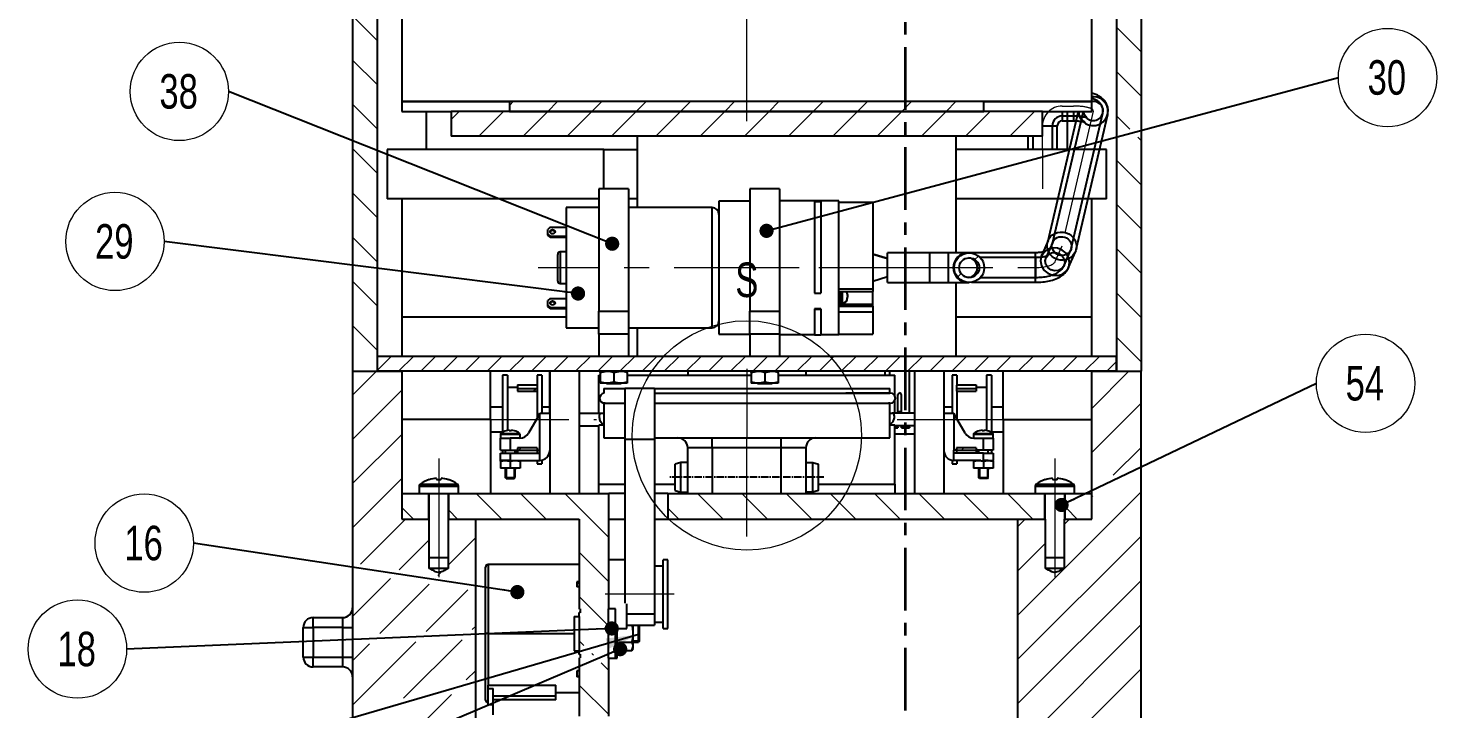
# Model space of a CAD drawing. Header units: millimetres. Extents: x 2 to 1186, y 2 to 838.
# Drawn here: x 550.7 to 693.6, y 189 to 258.1 of the extents above; entities that cross this region are included whole.
import ezdxf

# ---------------------------------------------------------------- set-up
doc = ezdxf.new("R2010")
doc.units = ezdxf.units.MM
for name, pattern in [('CENTER', [10.16, 6.35, -1.27, 1.27, -1.27]), ('CENTER2', [1.125, 0.75, -0.125, 0.125, -0.125]), ('CENTERX2', [20.32, 12.7, -2.54, 2.54, -2.54])]:
    doc.linetypes.add(name, pattern=pattern)
doc.styles.add('SLDTEXTSTYLE0', font='TXT', dxfattribs={"width": 0.75})
doc.dimstyles.new('SLDDIMSTYLE0', dxfattribs={"dimtxt": 0.18, "dimasz": 1.44, "dimexe": 0, "dimexo": 0.0625, "dimgap": 0, "dimtad": 0, "dimtih": 1, "dimtoh": 1, "dimdec": 0, "dimrnd": 1e-09, "dimzin": 0, "dimdsep": 46, "dimtxsty": 'Standard', "dimblk1": 'DOT', "dimblk2": 'DOT', "dimsah": 1, "dimcen": 0.09, "dimadec": 0, "dimazin": 0, "dimtfac": 1.44, "dimtdec": 0, "dimtofl": 0, "dimtmove": 0, "dimatfit": 3, "dimldrblk": 'DOT', "dimfxl": 1, "dimfrac": 2, "dimtolj": 1, "dimtzin": 0, "dimarcsym": 0})
doc.dimstyles.new('SLDDIMSTYLE1', dxfattribs={"dimtxt": 0.18, "dimasz": 3.302, "dimexe": 0, "dimexo": 0.0625, "dimgap": 0, "dimtad": 0, "dimtih": 1, "dimtoh": 1, "dimdec": 0, "dimrnd": 1e-09, "dimzin": 0, "dimdsep": 46, "dimtxsty": 'Standard', "dimsah": 1, "dimcen": 0.09, "dimadec": 0, "dimazin": 0, "dimtfac": 3.302, "dimtdec": 0, "dimtofl": 0, "dimtmove": 0, "dimatfit": 3, "dimfxl": 1, "dimfrac": 2, "dimtolj": 1, "dimtzin": 0, "dimarcsym": 0})

# ---------------------------------------------------------------- blocks, each defined once
blk = doc.blocks.new('SW_HATCH_2')
at = {"color": 0, "linetype": 'Continuous', "lineweight": 18}
for p, q in [((-80, 156.06), (-77.5, 153.56)), ((-2.5, 154.89), (0, 152.39)), ((-80, 151.57), (-77.5, 149.07)), ((-2.5, 150.4), (0, 147.9)), ((-63.69, 147.35), (-64.05, 146.98)), ((-59.2, 147.35), (-60.2, 146.35)), ((-54.71, 147.35), (-55.71, 146.35)), ((-50.22, 147.35), (-51.22, 146.35)), ((-45.73, 147.35), (-46.73, 146.35)), ((-41.24, 147.35), (-42.24, 146.35)), ((-36.75, 147.35), (-37.75, 146.35)), ((-32.26, 147.35), (-33.26, 146.35)), ((-27.77, 147.35), (-28.77, 146.35)), ((-23.28, 147.35), (-24.28, 146.35)), ((-18.79, 147.35), (-19.79, 146.35)), ((-80, 147.08), (-77.5, 144.58)), ((-69.18, 146.35), (-70, 145.53)), ((-64.69, 146.35), (-67.19, 143.85)), ((-60.2, 146.35), (-62.7, 143.85)), ((-55.71, 146.35), (-58.21, 143.85)), ((-51.22, 146.35), (-53.72, 143.85)), ((-46.73, 146.35), (-49.23, 143.85)), ((-42.24, 146.35), (-44.74, 143.85)), ((-37.75, 146.35), (-40.25, 143.85)), ((-33.26, 146.35), (-35.76, 143.85)), ((-28.77, 146.35), (-31.27, 143.85)), ((-24.28, 146.35), (-26.78, 143.85)), ((-19.79, 146.35), (-22.29, 143.85)), ((-15.3, 146.35), (-17.8, 143.85)), ((-10.81, 146.35), (-13.31, 143.85)), ((-2.5, 145.91), (-1.15, 144.56)), ((-0.33, 143.74), (0, 143.41)), ((-80, 142.59), (-77.5, 140.09)), ((-2.5, 141.42), (0, 138.92)), ((-80, 138.1), (-77.5, 135.6)), ((-2.5, 136.93), (0, 134.43)), ((-80, 133.61), (-77.5, 131.11)), ((-16.5, 131.68), (-16.86, 131.32)), ((-2.5, 132.44), (0, 129.94)), ((-80, 129.12), (-77.5, 126.62)), ((-18.27, 129.91), (-18.63, 129.55)), ((-2.5, 127.95), (0, 125.45)), ((-80, 124.63), (-77.5, 122.13)), ((-2.5, 123.46), (0, 120.96)), ((-76.07, 121.5), (-77.5, 120.07)), ((-73.83, 121.5), (-75.33, 120)), ((-71.58, 121.5), (-73.08, 120)), ((-69.34, 121.5), (-70.84, 120)), ((-67.09, 121.5), (-68.59, 120)), ((-64.85, 121.5), (-66.35, 120)), ((-62.6, 121.5), (-64.1, 120)), ((-60.36, 121.5), (-61.86, 120)), ((-58.11, 121.5), (-59.61, 120)), ((-55.87, 121.5), (-57.37, 120)), ((-53.62, 121.5), (-55.12, 120)), ((-51.37, 121.5), (-52.87, 120)), ((-49.13, 121.5), (-50.63, 120)), ((-46.88, 121.5), (-48.38, 120)), ((-44.64, 121.5), (-46.14, 120)), ((-42.39, 121.5), (-43.89, 120)), ((-40.15, 121.5), (-41.65, 120)), ((-37.9, 121.5), (-39.4, 120)), ((-35.66, 121.5), (-37.16, 120)), ((-33.41, 121.5), (-34.91, 120)), ((-31.17, 121.5), (-32.67, 120)), ((-28.92, 121.5), (-30.42, 120)), ((-26.68, 121.5), (-28.18, 120)), ((-24.43, 121.5), (-25.93, 120)), ((-22.19, 121.5), (-23.69, 120)), ((-19.94, 121.5), (-21.44, 120)), ((-17.7, 121.5), (-19.2, 120)), ((-15.45, 121.5), (-16.95, 120)), ((-13.21, 121.5), (-14.71, 120)), ((-10.96, 121.5), (-12.46, 120)), ((-8.72, 121.5), (-10.22, 120)), ((-6.47, 121.5), (-7.97, 120)), ((-4.23, 121.5), (-5.73, 120)), ((-80, 120.14), (-79.85, 120)), ((-2.5, 120.98), (-3.48, 120)), ((-77.57, 120), (-80, 117.57)), ((-1.24, 120), (-5, 116.23)), ((-75, 118.08), (-80, 113.08)), ((-61.38, 118.22), (-61.63, 117.97)), ((-16.73, 117.98), (-16.73, 117.97)), ((0, 116.74), (-5, 111.74)), ((-75, 113.59), (-80, 108.59)), ((-62.9, 112.22), (-63.15, 111.97)), ((-17.99, 112.22), (-18.24, 111.97)), ((0, 112.25), (-2.82, 109.44)), ((-75, 109.1), (-80, 104.1)), ((-67.45, 107.6), (-64.85, 105)), ((-62.96, 107.6), (-60.36, 105)), ((-58.47, 107.6), (-54, 103.12)), ((-45, 107.6), (-42.4, 105)), ((-40.51, 107.6), (-37.91, 105)), ((-36.02, 107.6), (-33.42, 105)), ((-31.53, 107.6), (-28.93, 105)), ((-27.04, 107.6), (-24.44, 105)), ((-22.55, 107.6), (-19.95, 105)), ((-18.06, 107.6), (-15.46, 105)), ((-13.57, 107.6), (-10.97, 105)), ((0, 107.76), (-12.5, 95.26)), ((-4.9, 107.36), (-5, 107.25)), ((-75, 106.16), (-73.83, 105)), ((-70.24, 105.9), (-69.34, 105)), ((-48, 106.1), (-46.89, 105)), ((-7.58, 106.1), (-6.48, 105)), ((-74.61, 105), (-79.19, 100.42)), ((-70.12, 105), (-70.3, 104.82)), ((-11.75, 105), (-12.5, 104.24)), ((-7.26, 105), (-7.8, 104.46)), ((-72.2, 102.91), (-75.27, 99.85)), ((-67.5, 103.12), (-70.3, 100.33)), ((0, 103.27), (-12.5, 90.77)), ((-57, 101.63), (-54, 98.63)), ((-9.7, 102.55), (-12.5, 99.75)), ((-76.15, 98.96), (-80, 95.11)), ((-70.98, 99.64), (-71.35, 99.27)), ((0, 98.78), (-12.5, 86.28)), ((-72.23, 98.39), (-77.23, 93.4)), ((-68.31, 97.82), (-72.54, 93.6)), ((-57, 97.14), (-54.23, 94.37)), ((-67.5, 94.14), (-67.85, 93.8)), ((0, 94.29), (-12.5, 81.79)), ((-73.58, 92.55), (-80, 86.13)), ((-78.27, 92.35), (-80, 90.62)), ((-68.89, 92.75), (-74.82, 86.83)), ((-57, 92.65), (-56.53, 92.18)), ((-55.72, 91.37), (-55.55, 91.2)), ((-54.78, 90.43), (-54, 89.65)), ((-67.5, 89.65), (-68.47, 88.68)), ((0, 89.8), (-12.5, 77.3)), ((-69.95, 87.21), (-73.62, 83.54)), ((-57, 88.16), (-54, 85.16))]:
    blk.add_line(p, q, dxfattribs=at)
blk = doc.blocks.new('SW_NOTE_0_22')
at = {"color": 0, "linetype": 'Continuous', "lineweight": 0}
blk.add_circle((-4.99, 0), 4.99, dxfattribs=at)
at = {"color": 0, "linetype": 'Continuous', "lineweight": 0, "insert": (-5.06, 1.76), "char_height": 3.5, "attachment_point": 2, "style": 'SLDTEXTSTYLE0'}
blk.add_mtext('29', dxfattribs=at)
blk = doc.blocks.new('_Dot')
at = {"color": 0, "linetype": 'ByBlock', "lineweight": -2}
blk.add_line((-0.5, 0), (-1, 0), dxfattribs=at)
at = {"color": 0, "linetype": 'ByBlock', "const_width": 0.5}
blk.add_lwpolyline([(-0.25, 0, 1), (0.25, 0, 1)], format="xyb", close=True, dxfattribs=at)
blk = doc.blocks.new('SW_NOTE_0_23')
at = {"color": 0, "linetype": 'Continuous', "lineweight": 0}
blk.add_circle((-4.99, 0), 4.99, dxfattribs=at)
at = {"color": 0, "linetype": 'Continuous', "lineweight": 0, "insert": (-5.06, 1.76), "char_height": 3.5, "attachment_point": 2, "style": 'SLDTEXTSTYLE0'}
blk.add_mtext('38', dxfattribs=at)
blk = doc.blocks.new('SW_NOTE_0_24')
at = {"color": 0, "linetype": 'Continuous', "lineweight": 0}
blk.add_circle((4.99, 0), 4.99, dxfattribs=at)
at = {"color": 0, "linetype": 'Continuous', "lineweight": 0, "insert": (4.92, 1.76), "char_height": 3.5, "attachment_point": 2, "style": 'SLDTEXTSTYLE0'}
blk.add_mtext('54', dxfattribs=at)
blk = doc.blocks.new('SW_NOTE_0_25')
at = {"color": 0, "linetype": 'Continuous', "lineweight": 0}
blk.add_circle((-4.99, 0), 4.99, dxfattribs=at)
at = {"color": 0, "linetype": 'Continuous', "lineweight": 0, "insert": (-5.06, 1.76), "char_height": 3.5, "attachment_point": 2, "style": 'SLDTEXTSTYLE0'}
blk.add_mtext('18', dxfattribs=at)
blk = doc.blocks.new('SW_NOTE_0_28')
at = {"color": 0, "linetype": 'Continuous', "lineweight": 0}
blk.add_circle((-4.99, 0), 4.99, dxfattribs=at)
at = {"color": 0, "linetype": 'Continuous', "lineweight": 0, "insert": (-5.06, 1.76), "char_height": 3.5, "attachment_point": 2, "style": 'SLDTEXTSTYLE0'}
blk.add_mtext('16', dxfattribs=at)
blk = doc.blocks.new('SW_NOTE_0_29')
at = {"color": 0, "linetype": 'Continuous', "lineweight": 0}
blk.add_circle((4.99, 0), 4.99, dxfattribs=at)
at = {"color": 0, "linetype": 'Continuous', "lineweight": 0, "insert": (4.92, 1.76), "char_height": 3.5, "attachment_point": 2, "style": 'SLDTEXTSTYLE0'}
blk.add_mtext('30', dxfattribs=at)
blk = doc.blocks.new('*U143')
at = {"color": 0, "linetype": 'CENTER2', "transparency": 16777216}
blk.add_line((14.15, 0), (-1.48, 0), dxfattribs=at)

msp = doc.modelspace()

# ---------------------------------------------------------------- linework, layer by layer
at = {"color": 7, "linetype": 'CENTER', "lineweight": 35}
msp.add_line((639.69, 327.27), (639.69, 79.27), dxfattribs=at)
at = {"color": 7, "linetype": 'CENTERX2', "lineweight": 18}
for p, q in [((623.62, 248.62), (623.62, 275.62)), ((655.62, 250.17), (656.77, 250.17)), ((658.77, 249.66), (655.57, 235.96)), ((653.62, 245.77), (653.62, 248.17)), ((653.62, 245.77), (653.62, 241.77)), ((655.57, 235.96), (654.88, 234.38)), ((628.94, 233.77), (602.44, 233.77)), ((638.39, 233.77), (630.94, 233.77)), ((635.89, 233.79), (652.92, 233.79)), ((623.62, 223.51), (623.62, 216.51)), ((592.87, 218.37), (608.37, 218.37)), ((638.87, 218.37), (654.37, 218.37)), ((623.62, 206.51), (623.62, 216.51)), ((592.37, 214.4), (592.37, 202.37)), ((654.87, 214.4), (654.87, 202.37)), ((616.26, 200.65), (609.26, 200.65))]:
    msp.add_line(p, q, dxfattribs=at)
at = {"color": 7, "linetype": 'Continuous', "lineweight": 25}
for p, q in [((588.62, 273.62), (588.62, 250.62)), ((658.62, 250.62), (658.62, 273.62)), ((583.62, 270.77), (583.62, 223.27)), ((586.12, 270.77), (586.12, 223.27)), ((661.12, 270.77), (661.12, 223.27)), ((663.62, 270.77), (663.62, 223.27)), ((588.62, 250.62), (588.62, 249.62)), ((588.62, 250.62), (599.56, 250.62)), ((658.62, 250.62), (588.62, 250.62)), ((599.56, 250.62), (599.56, 249.62)), ((647.67, 249.62), (647.67, 250.62)), ((647.67, 250.62), (658.62, 250.62)), ((658.62, 249.62), (658.62, 250.62)), ((588.62, 249.62), (593.62, 249.62)), ((591.12, 245.77), (591.12, 249.62)), ((593.62, 249.62), (593.62, 247.12)), ((653.62, 249.62), (593.62, 249.62)), ((599.56, 249.62), (647.67, 249.62)), ((653.62, 247.12), (653.62, 249.62)), ((653.62, 249.62), (658.62, 249.62)), ((657.22, 249.62), (654.11, 236.31)), ((657.73, 249.62), (654.59, 236.19)), ((655.62, 249.62), (655.62, 248.67)), ((655.62, 249.62), (655.62, 249.19)), ((655.62, 249.17), (656.77, 249.17)), ((655.62, 248.67), (656.77, 248.67)), ((656.12, 249.62), (656.12, 245.77)), ((656.54, 235.72), (659.74, 249.44)), ((656.77, 249.62), (656.77, 248.67)), ((656.77, 249.62), (656.77, 249.19)), ((657.02, 235.6), (660.23, 249.32)), ((653.62, 248.17), (655.11, 248.17)), ((653.62, 248.17), (654.6, 248.17)), ((654.62, 245.77), (654.62, 248.17)), ((655.12, 245.77), (655.12, 248.17)), ((653.62, 247.12), (593.62, 247.12)), ((612.52, 239.87), (612.52, 247.12)), ((644.87, 235.27), (644.87, 247.12)), ((652.12, 247.12), (652.12, 245.77)), ((652.62, 247.12), (652.62, 245.77)), ((587.12, 245.77), (587.12, 240.77)), ((609.13, 245.77), (587.12, 245.77)), ((609.13, 245.77), (612.52, 245.77)), ((609.13, 241.77), (609.13, 245.77)), ((660.12, 245.77), (644.87, 245.77)), ((660.12, 240.77), (660.12, 245.77)), ((611.62, 241.77), (608.62, 241.77)), ((608.62, 241.77), (608.62, 229.35)), ((611.62, 241.77), (611.62, 229.35)), ((626.94, 241.77), (623.94, 241.77)), ((623.94, 241.77), (623.94, 229.35)), ((626.94, 241.77), (626.94, 229.35)), ((608.62, 240.77), (587.12, 240.77)), ((588.62, 240.77), (588.62, 228.77)), ((612.52, 240.77), (611.62, 240.77)), ((623.94, 240.52), (620.79, 240.52)), ((620.79, 240.52), (620.79, 227.91)), ((632.94, 240.54), (626.94, 240.54)), ((631.14, 240.5), (630.49, 240.5)), ((630.49, 240.5), (631.14, 240.5)), ((630.49, 240.5), (630.49, 231.19)), ((630.49, 240.5), (630.49, 240.5)), ((631.14, 240.5), (631.14, 231.19)), ((631.14, 240.5), (631.14, 240.5)), ((632.94, 226.99), (632.94, 240.54)), ((636.39, 240.39), (632.94, 240.39)), ((636.39, 240.38), (632.94, 240.38)), ((636.39, 240.37), (632.94, 240.37)), ((636.39, 240.39), (636.39, 240.38)), ((636.39, 240.38), (636.39, 240.37)), ((636.39, 240.37), (636.39, 231.63)), ((660.12, 240.77), (644.87, 240.77)), ((658.62, 228.77), (658.62, 240.77)), ((608.62, 239.87), (605.29, 239.87)), ((605.29, 239.87), (605.29, 228.47)), ((620.09, 239.87), (611.62, 239.87)), ((620.09, 227.67), (620.09, 239.87)), ((603.67, 237.88), (603.42, 237.66)), ((603.42, 237.18), (603.42, 237.66)), ((603.67, 237.88), (605.29, 237.88)), ((603.42, 237.18), (603.67, 236.97)), ((603.42, 237.08), (603.42, 237.18)), ((603.67, 236.87), (603.42, 237.08)), ((603.67, 236.97), (605.29, 236.97)), ((603.67, 236.97), (603.67, 236.87)), ((603.67, 236.87), (605.29, 236.87)), ((654.18, 236.54), (653.51, 234.97)), ((654.65, 236.35), (653.97, 234.78)), ((604.44, 232.6), (604.44, 235.12)), ((605.29, 235.37), (604.69, 235.37)), ((604.69, 235.37), (604.69, 232.38)), ((637.89, 234.69), (636.39, 235.14)), ((637.89, 234.67), (636.39, 235.12)), ((652.92, 235.29), (637.89, 235.29)), ((642.18, 235.27), (637.89, 235.27)), ((637.89, 232.27), (637.89, 235.27)), ((644.08, 235.27), (642.18, 235.27)), ((642.18, 232.27), (642.18, 235.27)), ((646.03, 235.27), (644.08, 235.27)), ((644.08, 232.27), (644.08, 235.27)), ((646.18, 235.27), (646.03, 235.27)), ((652.92, 234.79), (647.3, 234.79)), ((652.92, 232.31), (652.92, 235.26)), ((652.92, 234.79), (652.92, 232.79)), ((655.8, 233.98), (656.49, 235.57)), ((656.26, 233.78), (656.95, 235.37)), ((604.44, 232.42), (604.44, 232.6)), ((604.69, 232.38), (604.69, 232.17)), ((604.69, 232.17), (605.29, 232.17)), ((632.94, 231.63), (636.39, 231.63)), ((636.39, 232.42), (637.89, 232.87)), ((636.39, 231.63), (636.39, 231.36)), ((637.89, 232.27), (642.18, 232.27)), ((642.18, 232.27), (644.08, 232.27)), ((644.08, 232.27), (646.03, 232.27)), ((644.87, 224.77), (644.87, 232.27)), ((646.03, 232.27), (646.18, 232.27)), ((646.42, 232.29), (652.92, 232.29)), ((647.34, 232.79), (652.92, 232.79)), ((603.67, 230.64), (603.42, 230.43)), ((603.42, 229.95), (603.42, 230.43)), ((603.67, 230.64), (605.29, 230.64)), ((630.49, 231.19), (631.14, 231.19)), ((630.49, 231.19), (630.49, 231.18)), ((630.49, 231.18), (631.14, 231.18)), ((631.14, 231.19), (631.14, 231.18)), ((632.94, 231.36), (636.39, 231.36)), ((633.14, 231.36), (633.14, 230.06)), ((633.14, 230.2), (633.34, 230.2)), ((633.34, 230.28), (633.34, 231.36)), ((633.34, 230.2), (633.34, 230.28)), ((633.77, 231.23), (633.77, 231.16)), ((633.77, 230.71), (633.77, 230.58)), ((633.8, 230.74), (633.84, 230.74)), ((633.83, 230.74), (633.84, 230.77)), ((633.84, 230.95), (633.84, 231)), ((633.84, 230.92), (633.84, 230.85)), ((633.84, 230.77), (633.84, 230.82)), ((633.84, 230.72), (633.84, 230.74)), ((633.84, 230.72), (633.84, 230.7)), ((636.39, 230.07), (636.39, 231.36)), ((588.62, 228.77), (588.62, 224.77)), ((588.62, 228.77), (605.29, 228.77)), ((588.62, 228.77), (605.29, 228.77)), ((603.42, 229.95), (603.67, 229.73)), ((603.42, 229.85), (603.42, 229.95)), ((603.67, 229.63), (603.42, 229.85)), ((603.67, 229.73), (603.67, 229.63)), ((603.67, 229.73), (605.29, 229.73)), ((603.67, 229.63), (605.29, 229.63)), ((608.62, 229.35), (611.62, 229.35)), ((608.62, 227.02), (608.62, 229.35)), ((611.62, 229.35), (611.62, 227.02)), ((623.94, 229.35), (626.94, 229.35)), ((623.94, 227.02), (623.94, 229.35)), ((626.94, 229.35), (626.94, 227.02)), ((631.14, 229.6), (630.49, 229.6)), ((630.49, 229.6), (630.49, 229.56)), ((630.49, 229.56), (631.14, 229.56)), ((630.49, 229.56), (630.49, 226.97)), ((631.14, 229.6), (631.14, 229.56)), ((631.14, 229.56), (631.14, 226.97)), ((632.94, 230.06), (633.14, 230.06)), ((632.94, 229.86), (636.39, 229.86)), ((636.39, 229.25), (632.94, 229.25)), ((633.14, 230.07), (636.39, 230.07)), ((636.39, 229.86), (636.39, 230.07)), ((636.39, 229.86), (636.39, 229.25)), ((636.39, 229.25), (636.39, 227.02)), ((644.87, 228.77), (658.62, 228.77)), ((644.87, 228.77), (658.62, 228.77)), ((658.62, 224.77), (658.62, 228.77)), ((605.29, 228.47), (605.29, 227.67)), ((605.29, 227.67), (608.62, 227.67)), ((611.62, 227.67), (620.09, 227.67)), ((612.52, 224.77), (612.52, 227.67)), ((620.79, 227.91), (620.79, 227.02)), ((608.62, 227.02), (608.62, 224.77)), ((611.62, 227.02), (608.62, 227.02)), ((611.62, 227.02), (611.62, 224.77)), ((620.79, 227.02), (623.94, 227.02)), ((626.94, 227.02), (623.94, 227.02)), ((623.94, 227.02), (623.94, 224.77)), ((626.94, 227.02), (626.94, 224.77)), ((626.94, 226.99), (630.49, 226.99)), ((630.49, 226.97), (631.14, 226.97)), ((631.14, 226.99), (632.94, 226.99)), ((632.94, 227.02), (636.39, 227.02)), ((586.12, 224.77), (586.12, 223.27)), ((608.62, 224.77), (586.12, 224.77)), ((611.62, 224.77), (608.62, 224.77)), ((623.94, 224.77), (611.62, 224.77)), ((626.94, 224.77), (623.94, 224.77)), ((661.12, 224.77), (626.94, 224.77)), ((661.12, 223.27), (661.12, 224.77)), ((583.62, 223.27), (586.12, 223.27)), ((583.62, 223.27), (583.62, 103.27)), ((583.62, 223.27), (588.62, 223.27)), ((661.12, 223.27), (586.12, 223.27)), ((588.62, 223.27), (588.62, 208.27)), ((597.62, 218.37), (597.62, 223.27)), ((603.62, 223.27), (603.62, 210.87)), ((603.62, 219.02), (603.62, 223.27)), ((606.62, 223.27), (606.62, 210.87)), ((608.74, 223.15), (609.43, 223.27)), ((608.74, 223.15), (608.74, 222.19)), ((610.12, 223.15), (610.81, 223.27)), ((610.12, 223.15), (610.12, 222.19)), ((611.49, 223.15), (611.49, 222.19)), ((617.62, 223.27), (617.62, 222.87)), ((624.06, 223.15), (624.75, 223.27)), ((624.06, 223.15), (624.06, 222.19)), ((625.44, 223.15), (626.13, 223.27)), ((625.44, 223.15), (625.44, 222.19)), ((626.81, 223.15), (626.81, 222.19)), ((629.62, 223.27), (629.62, 222.87)), ((637.62, 223.27), (637.62, 222.87)), ((638.12, 222.87), (638.12, 223.27)), ((640.12, 219.02), (640.12, 223.27)), ((640.62, 223.27), (640.62, 210.87)), ((643.62, 223.27), (643.62, 210.87)), ((649.62, 218.37), (649.62, 223.27)), ((658.62, 218.37), (658.62, 223.27)), ((658.62, 208.27), (658.62, 223.27)), ((658.62, 223.27), (663.62, 223.27)), ((661.12, 223.27), (663.62, 223.27)), ((663.62, 103.27), (663.62, 223.27)), ((599.34, 222.87), (598.84, 222.87)), ((598.84, 222.87), (598.84, 217.29)), ((599.34, 222.87), (599.34, 217.29)), ((600.34, 221.62), (599.34, 221.62)), ((600.34, 221.87), (602.34, 221.87)), ((600.34, 221.87), (600.34, 221.5)), ((602.84, 222.87), (602.34, 222.87)), ((602.34, 222.87), (602.34, 221.87)), ((602.34, 221.86), (602.34, 221.5)), ((602.84, 222.87), (602.84, 219.02)), ((608.62, 219.02), (608.62, 222.87)), ((608.62, 222.87), (608.74, 222.87)), ((608.74, 222.19), (609.43, 222.07)), ((609.43, 222.07), (608.74, 222.07)), ((609.12, 221.51), (609.12, 221.03)), ((609.12, 221.51), (611.26, 221.51)), ((609.37, 222.07), (609.37, 222.02)), ((609.37, 222.02), (610.87, 222.02)), ((610.81, 222.07), (609.43, 222.07)), ((610.12, 222.19), (610.81, 222.07)), ((611.49, 222.07), (610.81, 222.07)), ((610.87, 222.02), (610.87, 222.07)), ((614.26, 221.52), (611.26, 221.52)), ((611.26, 221.52), (611.26, 216.33)), ((611.49, 222.87), (624.06, 222.87)), ((614.26, 221.52), (614.26, 216.33)), ((614.26, 221.51), (623.62, 221.51)), ((623.62, 221.51), (638.12, 221.51)), ((624.06, 222.19), (624.75, 222.07)), ((624.75, 222.07), (624.06, 222.07)), ((624.69, 222.07), (624.69, 222.02)), ((624.69, 222.02), (626.19, 222.02)), ((626.13, 222.07), (624.75, 222.07)), ((625.44, 222.19), (626.13, 222.07)), ((626.81, 222.07), (626.13, 222.07)), ((626.19, 222.02), (626.19, 222.07)), ((626.81, 222.87), (638.62, 222.87)), ((638.12, 221.03), (638.12, 221.51)), ((638.62, 220.78), (638.62, 222.87)), ((644.94, 222.87), (644.44, 222.87)), ((644.44, 222.87), (644.44, 219.02)), ((644.89, 221.86), (644.89, 221.5)), ((644.94, 222.87), (644.94, 221.87)), ((644.94, 221.87), (646.89, 221.87)), ((646.89, 221.87), (646.89, 221.5)), ((647.94, 221.62), (646.89, 221.62)), ((648.44, 222.87), (647.94, 222.87)), ((647.94, 222.87), (647.94, 218.37)), ((648.44, 222.87), (648.44, 218.37)), ((600.34, 221.5), (600.34, 221.25)), ((600.34, 221.5), (602.34, 221.5)), ((600.34, 221.25), (602.34, 221.25)), ((602.34, 221.5), (602.34, 221.25)), ((602.34, 221.25), (602.34, 218.5)), ((638.12, 221.01), (614.26, 221.01)), ((638.19, 221.03), (633.67, 221.03)), ((638.62, 219.02), (638.62, 220.28)), ((638.93, 219.02), (638.93, 220.89)), ((639.31, 219.02), (639.31, 220.89)), ((644.89, 221.5), (644.89, 221.25)), ((644.89, 221.5), (646.89, 221.5)), ((644.89, 221.25), (646.89, 221.25)), ((644.94, 221.25), (644.94, 218.37)), ((646.89, 221.5), (646.89, 221.25)), ((598.84, 219.62), (597.62, 219.62)), ((602.54, 218.84), (601.46, 216.98)), ((602.62, 215.26), (602.62, 219.02)), ((602.62, 219.02), (603.62, 219.02)), ((603.62, 219.62), (602.84, 219.62)), ((606.62, 219.02), (608.88, 219.02)), ((608.88, 219.02), (609.12, 219.02)), ((609.25, 220.03), (609.12, 220.01)), ((609.12, 220.01), (609.12, 216.51)), ((609.12, 220.01), (611.26, 220.01)), ((609.19, 220.03), (611.26, 220.03)), ((614.26, 220.03), (638.19, 220.03)), ((614.26, 220.01), (638.12, 220.01)), ((638.12, 220.01), (637.98, 220.03)), ((638.12, 216.51), (638.12, 220.01)), ((638.12, 219.02), (638.36, 219.02)), ((640.62, 219.02), (638.36, 219.02)), ((639.31, 219.14), (638.93, 219.14)), ((644.44, 219.62), (643.62, 219.62)), ((643.62, 219.02), (644.62, 219.02)), ((644.62, 219.02), (644.62, 215.26)), ((645.77, 216.98), (644.7, 218.84)), ((649.62, 219.62), (648.44, 219.62)), ((597.62, 218.37), (588.62, 218.37)), ((597.62, 218.37), (597.62, 218.37)), ((597.62, 218.37), (597.62, 210.87)), ((598.84, 217.29), (598.84, 217.12)), ((599.2, 217.22), (599.2, 217.22)), ((599.5, 217.27), (599.5, 217.22)), ((599.73, 217.22), (599.74, 217.27)), ((600.04, 217.22), (600.03, 217.22)), ((606.62, 217.72), (608.62, 217.72)), ((609.12, 217.81), (608.62, 217.81)), ((608.62, 211.81), (608.62, 217.81)), ((638.62, 217.81), (638.12, 217.81)), ((638.62, 211.81), (638.62, 217.81)), ((640.62, 217.72), (638.62, 217.72)), ((638.62, 217.6), (638.93, 217.6)), ((638.62, 217.54), (638.93, 217.54)), ((638.93, 217.6), (638.93, 217.72)), ((638.93, 217.6), (638.93, 217.54)), ((639.31, 217.6), (639.31, 217.72)), ((639.31, 217.6), (640.12, 217.6)), ((639.31, 217.54), (639.31, 217.6)), ((639.31, 217.54), (640.12, 217.54)), ((640.12, 217.6), (640.12, 217.72)), ((640.12, 217.6), (640.12, 217.54)), ((647.2, 217.22), (647.2, 217.22)), ((647.5, 217.27), (647.5, 217.22)), ((647.73, 217.22), (647.74, 217.27)), ((647.94, 218.37), (647.94, 217.24)), ((648.04, 217.22), (648.03, 217.22)), ((648.44, 218.37), (648.44, 217.12)), ((649.62, 218.37), (649.62, 210.87)), ((649.62, 218.37), (658.62, 218.37)), ((658.62, 218.37), (658.62, 218.37)), ((597.62, 217.12), (598.84, 217.12)), ((598.62, 216.87), (598.62, 216.48)), ((598.62, 216.87), (600.62, 216.87)), ((598.62, 216.48), (599.62, 216.48)), ((598.62, 215.26), (598.62, 216.48)), ((598.62, 216.48), (599.62, 216.48)), ((598.67, 216.96), (600.57, 216.96)), ((599.62, 216.48), (599.62, 215.26)), ((600.6, 216.48), (599.62, 216.48)), ((600.62, 216.48), (600.62, 216.87)), ((609.12, 216.51), (611.26, 216.51)), ((614.26, 216.33), (611.26, 216.33)), ((611.26, 216.33), (611.26, 199.74)), ((614.26, 216.51), (623.62, 216.51)), ((614.26, 216.33), (614.26, 198.62)), ((620.12, 215.51), (620.12, 216.51)), ((623.62, 216.51), (638.12, 216.51)), ((627.12, 215.51), (627.12, 216.51)), ((640.62, 216.89), (638.62, 216.89)), ((646.62, 216.87), (646.62, 216.48)), ((646.62, 216.87), (648.62, 216.87)), ((646.64, 216.48), (647.62, 216.48)), ((646.67, 216.96), (648.57, 216.96)), ((647.62, 216.48), (648.62, 216.48)), ((647.62, 215.26), (647.62, 216.48)), ((647.62, 216.48), (648.62, 216.48)), ((648.44, 217.12), (649.62, 217.12)), ((648.62, 216.48), (648.62, 216.87)), ((648.62, 216.48), (648.62, 215.26)), ((598.62, 215.26), (599.62, 215.26)), ((598.62, 214.22), (598.62, 214.97)), ((598.62, 214.97), (599.62, 214.97)), ((598.84, 215.26), (598.84, 214.97)), ((599.12, 215.26), (599.12, 214.97)), ((599.62, 215.26), (600.34, 215.26)), ((599.62, 214.97), (599.62, 214.22)), ((599.62, 214.97), (602.62, 214.97)), ((600.12, 214.97), (600.12, 215.26)), ((600.12, 215.12), (600.34, 215.12)), ((602.34, 215.49), (600.34, 215.49)), ((600.34, 215.49), (600.34, 215.24)), ((602.34, 215.24), (600.34, 215.24)), ((600.34, 215.24), (600.34, 214.97)), ((602.34, 215.49), (602.34, 215.24)), ((602.34, 215.26), (602.62, 215.26)), ((602.34, 215.24), (602.34, 214.97)), ((602.62, 214.97), (602.62, 215.26)), ((602.62, 214.22), (602.62, 214.97)), ((620.12, 215.51), (617.62, 215.51)), ((617.62, 210.87), (617.62, 215.51)), ((627.12, 215.51), (620.12, 215.51)), ((620.12, 215.51), (620.12, 210.87)), ((629.62, 215.51), (627.12, 215.51)), ((627.12, 210.87), (627.12, 215.51)), ((629.62, 215.51), (629.62, 210.87)), ((644.89, 215.26), (644.62, 215.26)), ((644.62, 214.97), (644.62, 215.26)), ((644.62, 214.22), (644.62, 214.97)), ((647.62, 214.97), (644.62, 214.97)), ((646.89, 215.49), (644.89, 215.49)), ((644.89, 215.49), (644.89, 215.24)), ((646.89, 215.24), (644.89, 215.24)), ((644.89, 215.24), (644.89, 214.97)), ((646.89, 215.49), (646.89, 215.24)), ((647.62, 215.26), (646.89, 215.26)), ((646.89, 215.24), (646.89, 214.97)), ((646.89, 215.12), (647.12, 215.12)), ((647.12, 215.26), (647.12, 214.97)), ((648.62, 215.26), (647.62, 215.26)), ((647.62, 214.22), (647.62, 214.97)), ((647.62, 214.97), (648.62, 214.97)), ((648.12, 214.97), (648.12, 215.26)), ((648.44, 215.26), (648.44, 214.97)), ((648.62, 214.97), (648.62, 214.22)), ((598.62, 214.13), (599.12, 214.22)), ((598.62, 214.22), (599.12, 214.22)), ((599.62, 214.22), (598.62, 214.22)), ((598.62, 214.13), (598.62, 213.51)), ((598.62, 213.51), (599.12, 213.42)), ((599.12, 213.42), (598.62, 213.42)), ((599.12, 214.22), (599.62, 214.22)), ((599.12, 213.42), (599.12, 212.48)), ((600.12, 213.42), (599.12, 213.42)), ((599.62, 214.13), (600.12, 214.22)), ((599.62, 214.22), (602.62, 214.22)), ((599.62, 214.13), (599.62, 213.51)), ((599.62, 213.51), (600.12, 213.42)), ((600.12, 212.48), (600.12, 213.42)), ((600.62, 213.42), (600.12, 213.42)), ((600.62, 214.13), (600.62, 213.51)), ((602.34, 214.22), (602.34, 213.87)), ((602.34, 213.87), (602.84, 213.87)), ((602.84, 214.24), (602.84, 213.87)), ((616.94, 214.01), (616.34, 213.85)), ((616.34, 211.17), (616.34, 213.85)), ((617.62, 214.01), (616.94, 214.01)), ((616.94, 211.01), (616.94, 214.01)), ((629.62, 214.01), (630.3, 214.01)), ((630.3, 214.01), (630.9, 213.85)), ((630.3, 211.01), (630.3, 214.01)), ((630.9, 211.17), (630.9, 213.85)), ((644.44, 214.23), (644.44, 213.87)), ((644.44, 213.87), (644.94, 213.87)), ((647.35, 214.22), (644.62, 214.22)), ((644.94, 214.22), (644.94, 213.87)), ((646.62, 214.13), (647.12, 214.22)), ((646.62, 214.13), (646.62, 213.51)), ((646.62, 213.51), (647.12, 213.42)), ((647.12, 213.42), (646.62, 213.42)), ((647.12, 213.42), (647.12, 212.48)), ((648.12, 213.42), (647.12, 213.42)), ((647.62, 214.13), (648.12, 214.22)), ((647.62, 214.22), (648.12, 214.22)), ((648.12, 214.22), (647.62, 214.22)), ((647.62, 214.13), (647.62, 213.51)), ((647.62, 213.51), (648.12, 213.42)), ((648.12, 214.22), (648.62, 214.22)), ((648.12, 212.48), (648.12, 213.42)), ((648.62, 213.42), (648.12, 213.42)), ((648.62, 214.13), (648.62, 213.51)), ((590.37, 211.61), (590.37, 210.87)), ((590.37, 211.61), (594.37, 211.61)), ((590.47, 211.81), (594.27, 211.81)), ((591.39, 212.26), (591.39, 212.27)), ((592.14, 212.4), (592.15, 212.26)), ((592.59, 212.26), (592.6, 212.4)), ((593.35, 212.27), (593.34, 212.26)), ((594.37, 210.87), (594.37, 211.61)), ((599.12, 212.48), (600.12, 212.48)), ((608.62, 210.87), (608.62, 211.81)), ((608.62, 211.81), (611.26, 211.81)), ((614.26, 211.81), (616.34, 211.81)), ((630.9, 211.81), (638.62, 211.81)), ((638.62, 211.81), (638.62, 210.87)), ((647.12, 212.48), (648.12, 212.48)), ((652.87, 211.61), (652.87, 210.87)), ((652.87, 211.61), (656.87, 211.61)), ((652.97, 211.81), (656.77, 211.81)), ((653.89, 212.26), (653.89, 212.27)), ((654.64, 212.4), (654.65, 212.26)), ((655.09, 212.26), (655.1, 212.4)), ((655.85, 212.27), (655.84, 212.26)), ((656.87, 210.87), (656.87, 211.61)), ((588.62, 210.87), (588.62, 208.27)), ((588.62, 210.87), (590.39, 210.87)), ((590.39, 210.87), (594.35, 210.87)), ((591.36, 208.27), (591.36, 210.87)), ((591.37, 210.87), (591.37, 208.27)), ((593.37, 208.27), (593.37, 210.87)), ((593.37, 210.87), (593.37, 208.27)), ((594.35, 210.87), (609.62, 210.87)), ((609.62, 199.15), (609.62, 210.87)), ((611.26, 210.87), (609.62, 210.87)), ((615.62, 210.87), (614.26, 210.87)), ((615.62, 210.87), (615.62, 208.27)), ((615.62, 210.87), (652.89, 210.87)), ((616.34, 211.17), (616.94, 211.01)), ((616.94, 211.01), (617.62, 211.01)), ((630.3, 211.01), (629.62, 211.01)), ((630.9, 211.17), (630.3, 211.01)), ((652.89, 210.87), (656.85, 210.87)), ((653.86, 208.27), (653.86, 210.87)), ((653.87, 210.87), (653.87, 208.27)), ((655.87, 208.27), (655.87, 210.87)), ((655.87, 210.87), (655.87, 208.27)), ((656.85, 210.87), (658.62, 210.87)), ((658.62, 208.27), (658.62, 210.87)), ((588.62, 208.27), (591.36, 208.27)), ((588.62, 208.27), (591.4, 208.27)), ((591.41, 208.26), (591.4, 208.27)), ((591.41, 203.27), (591.41, 208.26)), ((593.34, 208.27), (593.32, 208.26)), ((593.32, 208.26), (593.32, 203.27)), ((593.34, 208.27), (596.12, 208.27)), ((593.37, 208.27), (606.62, 208.27)), ((596.12, 113.27), (596.12, 208.27)), ((606.62, 208.27), (606.62, 199.12)), ((609.62, 208.27), (611.26, 208.27)), ((614.26, 208.27), (615.62, 208.27)), ((615.62, 208.27), (653.86, 208.27)), ((651.12, 113.27), (651.12, 208.27)), ((651.12, 208.27), (653.9, 208.27)), ((653.91, 208.26), (653.9, 208.27)), ((653.91, 203.27), (653.91, 208.26)), ((655.84, 208.27), (655.82, 208.26)), ((655.82, 208.26), (655.82, 203.27)), ((655.84, 208.27), (658.62, 208.27)), ((655.87, 208.27), (658.62, 208.27)), ((591.41, 204.37), (593.32, 204.37)), ((653.91, 204.37), (655.82, 204.37)), ((593.32, 203.27), (591.41, 203.27)), ((597.12, 196.65), (597.12, 203.4)), ((606.62, 203.65), (597.37, 203.65)), ((597.37, 203.65), (597.37, 196.65)), ((611.26, 204.13), (609.62, 204.13)), ((615.12, 203.5), (614.26, 203.5)), ((615.62, 204.13), (615.12, 204.13)), ((615.12, 201.98), (615.12, 204.13)), ((615.62, 201.98), (615.62, 204.13)), ((655.82, 203.27), (653.91, 203.27)), ((606.62, 201.9), (606.37, 201.9)), ((606.37, 201.9), (606.37, 201.38)), ((615.12, 197.18), (615.12, 201.98)), ((615.62, 197.18), (615.62, 201.98)), ((606.62, 201.38), (606.37, 201.38)), ((606.72, 198.78), (606.62, 198.78)), ((606.62, 198.4), (606.62, 198.78)), ((606.72, 199.15), (606.72, 198.78)), ((606.72, 198.78), (606.72, 198.74)), ((610.29, 199.15), (609.59, 199.15)), ((609.59, 194.15), (609.59, 199.15)), ((610.29, 194.15), (610.29, 199.15)), ((611.44, 197.18), (611.44, 199.68)), ((578.62, 194.27), (578.62, 197.27)), ((578.62, 197.27), (579.62, 197.27)), ((579.62, 197.27), (579.62, 198.27)), ((579.62, 198.27), (581.12, 198.27)), ((582.62, 197.27), (579.62, 197.27)), ((579.62, 197.27), (579.62, 194.27)), ((581.12, 198.27), (582.62, 198.27)), ((582.62, 197.27), (582.62, 198.27)), ((582.62, 194.27), (582.62, 197.27)), ((582.62, 197.27), (583.62, 197.27)), ((606.12, 198.4), (606.12, 194.9)), ((606.12, 198.4), (606.62, 198.4)), ((606.62, 198.4), (606.62, 194.9)), ((614.26, 198.62), (611.44, 198.62)), ((611.44, 197.5), (614.26, 197.5)), ((612.1, 196.65), (612.1, 197.5)), ((612.62, 195.78), (612.62, 197.5)), ((614.26, 198.62), (614.26, 197.5)), ((614.26, 197.8), (615.12, 197.8)), ((597.37, 196.65), (597.12, 196.65)), ((597.12, 189.9), (597.12, 196.65)), ((597.37, 196.65), (606.12, 196.65)), ((597.37, 196.65), (597.37, 191.42)), ((610.29, 197.18), (611.44, 197.18)), ((610.45, 194.15), (610.45, 197.18)), ((610.59, 195.79), (611.97, 195.79)), ((612.1, 195.35), (612.1, 196.65)), ((615.12, 197.18), (615.62, 197.18)), ((606.12, 194.9), (606.62, 194.9)), ((606.62, 194.53), (606.62, 194.9)), ((606.72, 194.53), (606.62, 194.53)), ((606.72, 194.57), (606.72, 194.53)), ((606.72, 194.53), (606.72, 194.18)), ((610.45, 195.15), (610.59, 194.92)), ((610.59, 194.92), (611.97, 194.92)), ((611.97, 194.92), (612.1, 195.35)), ((611.97, 194.92), (612.1, 195.15)), ((612.1, 195.78), (612.62, 195.78)), ((612.1, 195.15), (612.1, 195.35)), ((578.62, 194.27), (579.62, 194.27)), ((579.62, 193.27), (579.62, 194.27)), ((579.62, 194.27), (582.62, 194.27)), ((582.62, 193.27), (579.62, 193.27)), ((582.62, 194.27), (583.62, 194.27)), ((582.62, 193.27), (582.62, 194.27)), ((606.62, 194.18), (606.62, 188.27)), ((609.59, 194.15), (610.29, 194.15)), ((609.62, 188.27), (609.62, 194.15)), ((610.29, 194.15), (610.45, 194.15)), ((606.62, 192.88), (606.37, 192.88)), ((606.37, 192.88), (606.37, 192.27)), ((606.62, 192.27), (606.37, 192.27)), ((597.37, 191.42), (604.24, 191.42)), ((597.37, 191.09), (597.37, 191.42)), ((597.37, 191.09), (597.87, 191.09)), ((597.37, 189.44), (597.37, 191.09)), ((597.87, 190.3), (597.87, 191.09)), ((604.24, 190.3), (597.87, 190.3)), ((597.87, 189.92), (597.87, 190.3)), ((604.24, 190.3), (604.24, 191.42)), ((604.24, 190.68), (606.62, 190.68)), ((604.24, 189.92), (604.24, 190.3)), ((597.37, 189.44), (597.87, 189.44)), ((604.24, 189.92), (597.87, 189.92)), ((597.87, 188.4), (597.87, 189.92))]:
    msp.add_line(p, q, dxfattribs=at)
for p, q in [((599.22, 213.42), (599.22, 212.48)), ((600.02, 213.42), (600.02, 212.48)), ((647.22, 213.42), (647.22, 212.48)), ((648.02, 213.42), (648.02, 212.48)), ((599.22, 212.38), (599.12, 212.48)), ((599.22, 212.48), (599.22, 212.38)), ((599.22, 212.38), (600.02, 212.38)), ((600.02, 212.48), (600.02, 212.38)), ((600.02, 212.38), (600.12, 212.48)), ((647.22, 212.38), (647.12, 212.48)), ((647.22, 212.48), (647.22, 212.38)), ((648.02, 212.38), (647.22, 212.38)), ((648.02, 212.48), (648.02, 212.38)), ((648.02, 212.38), (648.12, 212.48)), ((612.72, 195.88), (612.72, 197.5)), ((612.62, 195.88), (612.1, 195.88)), ((612.62, 195.88), (612.72, 195.88)), ((612.72, 195.88), (612.62, 195.78))]:
    msp.add_line(p, q)
at = {"color": 7, "linetype": 'Continuous', "lineweight": 25, "flags": 128}
for points in [[(603.91, 237.2), (603.81, 237.22), (603.73, 237.27), (603.68, 237.34), (603.66, 237.42), (603.68, 237.5), (603.73, 237.57), (603.81, 237.62), (603.91, 237.64), (604, 237.62), (604.09, 237.57), (604.14, 237.5), (604.16, 237.42), (604.14, 237.34), (604.09, 237.27), (604, 237.22), (603.91, 237.2)], [(656.27, 234.8), (656.01, 235.23), (655.61, 235.56), (655.13, 235.75), (654.61, 235.78), (654.13, 235.63), (653.74, 235.33), (653.49, 234.92), (653.4, 234.45), (653.5, 233.96), (653.76, 233.53), (654.15, 233.2), (654.64, 233.01), (655.16, 232.98), (655.64, 233.13), (656.03, 233.43), (656.28, 233.84), (656.37, 234.31), (656.27, 234.8)], [(655.81, 234.66), (655.87, 234.29), (655.78, 233.94), (655.56, 233.66), (655.23, 233.48), (654.85, 233.45), (654.47, 233.55), (654.16, 233.78), (653.96, 234.1), (653.9, 234.46), (653.98, 234.82), (654.21, 235.1), (654.54, 235.27), (654.92, 235.31), (655.29, 235.21), (655.61, 234.98), (655.81, 234.66)], [(603.91, 229.97), (603.81, 229.99), (603.73, 230.03), (603.68, 230.1), (603.66, 230.19), (603.68, 230.27), (603.73, 230.34), (603.81, 230.39), (603.91, 230.4), (604, 230.39), (604.09, 230.34), (604.14, 230.27), (604.16, 230.19), (604.14, 230.1), (604.09, 230.03), (604, 229.99), (603.91, 229.97)], [(606.62, 192.42), (606.61, 192.39), (606.6, 192.36), (606.58, 192.34), (606.54, 192.31), (606.51, 192.29), (606.46, 192.28), (606.42, 192.27), (606.37, 192.27)]]:
    msp.add_lwpolyline(points, dxfattribs=at)
at = {"color": 7, "linetype": 'Continuous', "lineweight": 18}
msp.add_circle((623.62, 216.76), 11.63, dxfattribs=at)
at = {"color": 7, "linetype": 'CENTERX2', "lineweight": 18}
msp.add_arc((655.62, 248.17), 2, 90, 180, dxfattribs=at)
at = {"color": 7, "linetype": 'Continuous', "lineweight": 25}
for centre, radius, start, end in [((658.76, 249.67), 1.49, 181.1274, 18.3255), ((658.75, 249.6), 1.52, 20.8295, 95.0054), ((658.76, 249.62), 1.02, 20.876, 97.7451), ((655.62, 248.17), 1, 90, 180), ((655.62, 248.17), 0.5, 90, 180), ((658.76, 249.68), 0.993, 183.316, 17.8408), ((620.09, 239.17), 0.7, 0, 90), ((603.91, 237.29), 0.258, 19.522, 160.478), ((604.69, 235.12), 0.25, 90, 180), ((646.06, 233.77), 1.5, 90.9111, 269.0889), ((646.02, 233.77), 1, 275.1575, 84.8425), ((604.69, 232.42), 0.25, 180, 270), ((603.9, 230.06), 0.242, 86.9472, 162.0955), ((603.92, 230.06), 0.242, 17.9045, 93.0528), ((633.34, 230.7), 0.5, 270, 0), ((633.34, 231), 0.5, 0, 46.6851), ((620.09, 228.37), 0.7, 270, 360), ((609.19, 220.53), 0.5, 97.8653, 270), ((638.19, 220.53), 0.5, 270, 90), ((639.12, 220.88), 0.185, 89.1493, 179.1232), ((639.12, 220.88), 0.185, 0.8768, 90.8507), ((601.67, 219.34), 1, 330, 341.4783), ((645.57, 219.34), 1, 198.5217, 210), ((599.62, 215.68), 1.6, 105.1478, 126.4837), ((599.62, 215.67), 1.61, 94.2482, 104.9913), ((599.62, 215.4), 1.82, 86.4098, 93.5902), ((599.62, 215.67), 1.61, 75.0087, 85.7518), ((599.62, 215.68), 1.6, 53.5163, 74.8522), ((647.62, 215.68), 1.6, 105.1478, 126.4837), ((647.62, 215.67), 1.61, 94.2482, 104.9913), ((647.62, 215.4), 1.82, 86.4098, 93.5902), ((647.62, 215.67), 1.61, 75.0087, 85.7518), ((647.62, 215.68), 1.6, 53.5163, 74.8522), ((598.74, 216.87), 0.12, 126.4837, 180), ((600.5, 216.87), 0.12, 0, 53.5163), ((600.6, 217.48), 1, 270, 330), ((616.62, 215.51), 1, 0, 90), ((630.62, 215.51), 1, 90, 180), ((646.64, 217.48), 1, 210, 270), ((646.74, 216.87), 0.12, 126.4837, 180), ((648.5, 216.87), 0.12, 0, 53.5163), ((602.62, 215.22), 1, 270, 0), ((644.62, 215.22), 1, 180, 270), ((590.61, 211.61), 0.24, 125.783, 180), ((592.37, 209.17), 3.25, 107.5282, 125.783), ((592.37, 209.15), 3.26, 94.0566, 107.3677), ((592.37, 208.38), 3.88, 86.7874, 93.2126), ((592.37, 209.15), 3.26, 72.6323, 85.9434), ((592.37, 209.17), 3.25, 54.217, 72.4718), ((594.13, 211.61), 0.24, 0, 54.217), ((653.11, 211.61), 0.24, 125.783, 180), ((654.87, 209.17), 3.25, 107.5282, 125.783), ((654.87, 209.15), 3.26, 94.0566, 107.3677), ((654.87, 208.38), 3.88, 86.7874, 93.2126), ((654.87, 209.15), 3.26, 72.6323, 85.9434), ((654.87, 209.17), 3.25, 54.217, 72.4718), ((656.63, 211.61), 0.24, 0, 54.217), ((597.37, 203.4), 0.25, 90, 180), ((606.4, 201.68), 0.226, 9.3152, 96.9697), ((582.62, 199.27), 1, 270, 0), ((579.62, 197.27), 1, 90, 180), ((579.62, 194.27), 1, 180, 270), ((582.62, 192.27), 1, 0, 90), ((597.37, 189.9), 0.25, 180, 270)]:
    msp.add_arc(centre, radius, start, end, dxfattribs=at)
at = {"color": 7, "linetype": 'CENTERX2', "lineweight": 18}
for centre, major_axis, ratio, start_param, end_param in [((656.77, 249.69), (-2, 0), 0.239304, 3.085787, 4.712389), ((652.92, 234.48), (1.99, 0), 0.350478, 4.712389, 6.132816)]:
    msp.add_ellipse(centre, major_axis=major_axis, ratio=ratio, start_param=start_param, end_param=end_param, dxfattribs=at)
at = {"color": 7, "linetype": 'Continuous', "lineweight": 25}
for centre, major_axis, ratio in [((655.57, 235.96), (1.42, -0.47), 0.952325), ((655.57, 235.96), (0.95, -0.313), 0.952325), ((646.18, 233.77), (-1.53, 0), 0.979206), ((646.18, 233.77), (-1.02, 0), 0.979206)]:
    msp.add_ellipse(centre, major_axis=major_axis, ratio=ratio, dxfattribs=at)
for points, knots in [([(660.23, 249.32), (660.25, 249.49), (660.3, 249.81), (660.18, 250.28), (659.97, 250.66), (659.69, 250.96), (659.37, 251.18), (659.02, 251.35), (658.76, 251.42), (658.62, 251.46)], [0, 0, 0, 0, 0.1535998, 0.3056033, 0.4405658, 0.5685475, 0.6986976, 0.844193, 1, 1, 1, 1]), ([(659.74, 249.44), (659.76, 249.57), (659.79, 249.84), (659.66, 250.21), (659.45, 250.5), (659.19, 250.7), (658.93, 250.85), (658.72, 250.91), (658.62, 250.94)], [0, 0, 0, 0, 0.178533, 0.350796, 0.504589, 0.660526, 0.839606, 1, 1, 1, 1]), ([(656.77, 248.67), (656.85, 248.67), (657.08, 248.67), (657.43, 248.64), (657.73, 248.6), (657.89, 248.56), (657.94, 248.54), (657.91, 248.55), (657.79, 248.62), (657.58, 248.79), (657.38, 249.11), (657.27, 249.42), (657.28, 249.61), (657.29, 249.65)], [0, 0, 0, 0, 0.070043, 0.203702, 0.317255, 0.40565, 0.474098, 0.535137, 0.60327, 0.702692, 0.825703, 0.959385, 1, 1, 1, 1]), ([(656.77, 249.17), (656.86, 249.17), (657.1, 249.17), (657.5, 249.14), (657.86, 249.08), (658.07, 249.03), (658.14, 249), (658.11, 249.01), (658.01, 249.08), (657.86, 249.27), (657.77, 249.48), (657.78, 249.61), (657.78, 249.62)], [0, 0, 0, 0, 0.083681, 0.243647, 0.399461, 0.521466, 0.609004, 0.681285, 0.755893, 0.859788, 0.986434, 1, 1, 1, 1]), ([(653.51, 234.97), (653.57, 235.08), (653.67, 235.27), (653.83, 235.4), (653.89, 235.43), (653.86, 235.42), (653.75, 235.38), (653.56, 235.34), (653.28, 235.3), (653.04, 235.29), (652.92, 235.29)], [0, 0, 0, 0, 0.18115, 0.313499, 0.417998, 0.506546, 0.600571, 0.712403, 0.847975, 1, 1, 1, 1]), ([(653.97, 234.78), (654, 234.84), (654.06, 234.95), (654.13, 235), (654.12, 234.99), (654.02, 234.94), (653.81, 234.88), (653.48, 234.82), (653.16, 234.79), (652.97, 234.79), (652.92, 234.79)], [0, 0, 0, 0, 0.136475, 0.246418, 0.349186, 0.458933, 0.59276, 0.758004, 0.941889, 1, 1, 1, 1]), ([(652.92, 232.79), (653.04, 232.79), (653.37, 232.79), (653.91, 232.85), (654.52, 232.99), (655.03, 233.19), (655.43, 233.45), (655.68, 233.73), (655.77, 233.92), (655.8, 233.98)], [0, 0, 0, 0, 0.092519, 0.269215, 0.450861, 0.645978, 0.800074, 0.934269, 1, 1, 1, 1]), ([(652.92, 232.29), (653.04, 232.29), (653.4, 232.3), (653.99, 232.36), (654.67, 232.51), (655.24, 232.73), (655.7, 233.03), (656.04, 233.37), (656.19, 233.65), (656.26, 233.78)], [0, 0, 0, 0, 0.08739, 0.253773, 0.426687, 0.617793, 0.758191, 0.882484, 1, 1, 1, 1]), ([(633.84, 231), (633.84, 231.01), (633.84, 231.08), (633.81, 231.16), (633.78, 231.22), (633.77, 231.23)], [0, 0, 0, 0, 0.1825371, 0.8152939, 1, 1, 1, 1]), ([(633.77, 231.16), (633.79, 231.11), (633.83, 231.04), (633.84, 230.95), (633.84, 230.92)], [0, 0, 0, 0, 0.602784, 1, 1, 1, 1]), ([(633.84, 230.85), (633.84, 230.84), (633.84, 230.8), (633.81, 230.75), (633.78, 230.72), (633.77, 230.71)], [0, 0, 0, 0, 0.182537, 0.815294, 1, 1, 1, 1]), ([(633.77, 230.58), (633.79, 230.61), (633.83, 230.65), (633.84, 230.7), (633.84, 230.72)], [0, 0, 0, 0, 0.602784, 1, 1, 1, 1]), ([(608.74, 223.15), (608.74, 223.16), (608.74, 223.24), (608.74, 223.25), (608.74, 223.27)], [0, 0, 0, 0, 0.257551, 1, 1, 1, 1]), ([(609.43, 223.27), (609.45, 223.27), (609.68, 223.27), (609.91, 223.2), (610.12, 223.15)], [0, 0, 0, 0, 0.07015, 1, 1, 1, 1]), ([(610.81, 223.27), (610.82, 223.27), (611.05, 223.27), (611.28, 223.2), (611.49, 223.15)], [0, 0, 0, 0, 0.07015, 1, 1, 1, 1]), ([(611.49, 223.15), (611.49, 223.16), (611.49, 223.24), (611.49, 223.25), (611.49, 223.27)], [0, 0, 0, 0, 0.257551, 1, 1, 1, 1]), ([(624.06, 223.15), (624.06, 223.16), (624.06, 223.24), (624.06, 223.25), (624.06, 223.27)], [0, 0, 0, 0, 0.257551, 1, 1, 1, 1]), ([(624.75, 223.27), (624.77, 223.27), (625, 223.27), (625.23, 223.2), (625.44, 223.15)], [0, 0, 0, 0, 0.07015, 1, 1, 1, 1]), ([(626.13, 223.27), (626.14, 223.27), (626.37, 223.27), (626.6, 223.2), (626.81, 223.15)], [0, 0, 0, 0, 0.07015, 1, 1, 1, 1]), ([(626.81, 223.15), (626.81, 223.16), (626.81, 223.24), (626.81, 223.25), (626.81, 223.27)], [0, 0, 0, 0, 0.257551, 1, 1, 1, 1]), ([(608.74, 222.19), (608.74, 222.17), (608.74, 222.1), (608.74, 222.08), (608.74, 222.07)], [0, 0, 0, 0, 0.257551, 1, 1, 1, 1]), ([(609.43, 222.07), (609.45, 222.07), (609.68, 222.07), (609.91, 222.13), (610.12, 222.19)], [0, 0, 0, 0, 0.07015, 1, 1, 1, 1]), ([(610.81, 222.07), (610.82, 222.07), (611.05, 222.07), (611.28, 222.13), (611.49, 222.19)], [0, 0, 0, 0, 0.07015, 1, 1, 1, 1]), ([(611.49, 222.19), (611.49, 222.17), (611.49, 222.1), (611.49, 222.08), (611.49, 222.07)], [0, 0, 0, 0, 0.2575513, 1, 1, 1, 1]), ([(624.06, 222.19), (624.06, 222.17), (624.06, 222.1), (624.06, 222.08), (624.06, 222.07)], [0, 0, 0, 0, 0.257551, 1, 1, 1, 1]), ([(624.75, 222.07), (624.77, 222.07), (625, 222.07), (625.23, 222.13), (625.44, 222.19)], [0, 0, 0, 0, 0.07015, 1, 1, 1, 1]), ([(626.13, 222.07), (626.14, 222.07), (626.37, 222.07), (626.6, 222.13), (626.81, 222.19)], [0, 0, 0, 0, 0.07015, 1, 1, 1, 1]), ([(626.81, 222.19), (626.81, 222.17), (626.81, 222.1), (626.81, 222.08), (626.81, 222.07)], [0, 0, 0, 0, 0.2575513, 1, 1, 1, 1]), ([(609.12, 217.9), (609.08, 217.91), (608.97, 217.95), (608.84, 218.07), (608.74, 218.26), (608.7, 218.46), (608.68, 218.66), (608.68, 218.82), (608.72, 218.95), (608.78, 219.01), (608.85, 219.02), (608.88, 219.02)], [0, 0, 0, 0, 0.077372, 0.204724, 0.3327453, 0.4465012, 0.5589586, 0.6749146, 0.7918579, 0.9061859, 1, 1, 1, 1]), ([(638.36, 219.02), (638.39, 219.01), (638.47, 219.01), (638.53, 218.93), (638.55, 218.8), (638.56, 218.66), (638.55, 218.51), (638.52, 218.35), (638.45, 218.16), (638.34, 218.01), (638.22, 217.92), (638.14, 217.9), (638.12, 217.89)], [0, 0, 0, 0, 0.114599, 0.229403, 0.340755, 0.455211, 0.504389, 0.617505, 0.730716, 0.841948, 0.959864, 1, 1, 1, 1]), ([(598.62, 214.13), (598.62, 214.14), (598.62, 214.2), (598.62, 214.21), (598.62, 214.22)], [0, 0, 0, 0, 0.257551, 1, 1, 1, 1]), ([(598.62, 213.51), (598.62, 213.5), (598.62, 213.44), (598.62, 213.43), (598.62, 213.42)], [0, 0, 0, 0, 0.2575513, 1, 1, 1, 1]), ([(599.12, 214.22), (599.13, 214.22), (599.3, 214.22), (599.46, 214.17), (599.62, 214.13)], [0, 0, 0, 0, 0.070108, 1, 1, 1, 1]), ([(599.12, 213.42), (599.13, 213.42), (599.3, 213.42), (599.46, 213.47), (599.62, 213.51)], [0, 0, 0, 0, 0.070108, 1, 1, 1, 1]), ([(600.12, 214.22), (600.13, 214.22), (600.3, 214.22), (600.46, 214.17), (600.62, 214.13)], [0, 0, 0, 0, 0.070108, 1, 1, 1, 1]), ([(600.12, 213.42), (600.13, 213.42), (600.3, 213.42), (600.46, 213.47), (600.62, 213.51)], [0, 0, 0, 0, 0.070108, 1, 1, 1, 1]), ([(600.62, 214.13), (600.62, 214.14), (600.62, 214.2), (600.62, 214.21), (600.62, 214.22)], [0, 0, 0, 0, 0.257551, 1, 1, 1, 1]), ([(600.62, 213.51), (600.62, 213.5), (600.62, 213.44), (600.62, 213.43), (600.62, 213.42)], [0, 0, 0, 0, 0.2575513, 1, 1, 1, 1]), ([(646.62, 214.13), (646.62, 214.14), (646.62, 214.2), (646.62, 214.21), (646.62, 214.22)], [0, 0, 0, 0, 0.257551, 1, 1, 1, 1]), ([(646.62, 213.51), (646.62, 213.5), (646.62, 213.44), (646.62, 213.43), (646.62, 213.42)], [0, 0, 0, 0, 0.2575513, 1, 1, 1, 1]), ([(647.12, 214.22), (647.13, 214.22), (647.3, 214.22), (647.46, 214.17), (647.62, 214.13)], [0, 0, 0, 0, 0.070108, 1, 1, 1, 1]), ([(647.12, 213.42), (647.13, 213.42), (647.3, 213.42), (647.46, 213.47), (647.62, 213.51)], [0, 0, 0, 0, 0.070108, 1, 1, 1, 1]), ([(648.12, 214.22), (648.13, 214.22), (648.3, 214.22), (648.46, 214.17), (648.62, 214.13)], [0, 0, 0, 0, 0.070108, 1, 1, 1, 1]), ([(648.12, 213.42), (648.13, 213.42), (648.3, 213.42), (648.46, 213.47), (648.62, 213.51)], [0, 0, 0, 0, 0.070108, 1, 1, 1, 1]), ([(648.62, 214.13), (648.62, 214.14), (648.62, 214.2), (648.62, 214.21), (648.62, 214.22)], [0, 0, 0, 0, 0.257551, 1, 1, 1, 1]), ([(648.62, 213.51), (648.62, 213.5), (648.62, 213.44), (648.62, 213.43), (648.62, 213.42)], [0, 0, 0, 0, 0.2575513, 1, 1, 1, 1]), ([(593.32, 203.27), (593.27, 203.24), (593.08, 203.13), (592.81, 202.98), (592.52, 202.86), (592.28, 202.84), (591.9, 202.98), (591.62, 203.15), (591.41, 203.27)], [0, 0, 0, 0, 0.08448, 0.313179, 0.43989, 0.53038, 0.6565, 1, 1, 1, 1]), ([(655.82, 203.27), (655.77, 203.24), (655.58, 203.13), (655.31, 202.98), (655.02, 202.86), (654.78, 202.84), (654.4, 202.98), (654.12, 203.15), (653.91, 203.27)], [0, 0, 0, 0, 0.08448, 0.313179, 0.43989, 0.53038, 0.6565, 1, 1, 1, 1]), ([(612.1, 196.65), (612.1, 196.73), (612.09, 197.03), (612.02, 197.31), (611.97, 197.52)], [0, 0, 0, 0, 0.268634, 1, 1, 1, 1]), ([(611.97, 195.79), (611.99, 195.86), (612.07, 196.14), (612.09, 196.44), (612.1, 196.65)], [0, 0, 0, 0, 0.2575513, 1, 1, 1, 1]), ([(612.1, 195.35), (612.1, 195.36), (612.1, 195.51), (612.03, 195.65), (611.97, 195.79)], [0, 0, 0, 0, 0.0701596, 1, 1, 1, 1])]:
    msp.add_open_spline(points, degree=3, knots=knots, dxfattribs=at)

# ---------------------------------------------------------------- block references
at = {"color": 7, "linetype": 'Continuous', "lineweight": 18}
msp.add_blockref('SW_HATCH_2', (663.62, 103.27), dxfattribs=at)
at = {"color": 7, "linetype": 'Continuous', "lineweight": 0}
for name, p in [('SW_NOTE_0_29', (683.63, 253.06)), ('SW_NOTE_0_23', (571.04, 251.65)), ('SW_NOTE_0_22', (564.51, 236.43)), ('SW_NOTE_0_24', (681.4, 222.04)), ('SW_NOTE_0_28', (567.48, 205.83)), ('SW_NOTE_0_25', (560.7, 195.08))]:
    msp.add_blockref(name, p, dxfattribs=at)
at = {"linetype": 'CENTER2'}
msp.add_blockref('*U143', (617.28, 212.51), dxfattribs=at)

# ---------------------------------------------------------------- texts
at = {"color": 7, "linetype": 'Continuous', "lineweight": 18, "insert": (622.45, 234.29), "char_height": 3.5, "attachment_point": 1, "style": 'SLDTEXTSTYLE0'}
msp.add_mtext('S', dxfattribs=at)

# ---------------------------------------------------------------- leaders
at = {"color": 7, "linetype": 'Continuous', "lineweight": 0}
for points, dimstyle in [([(625.62, 237.51), (683.63, 253.06)], 'SLDDIMSTYLE0'), ([(609.96, 236.2), (571.04, 251.65)], 'SLDDIMSTYLE0'), ([(606.5, 231.15), (564.51, 236.43)], 'SLDDIMSTYLE0'), ([(655.55, 209.7), (681.4, 222.04)], 'SLDDIMSTYLE0'), ([(600.34, 200.86), (567.48, 205.83)], 'SLDDIMSTYLE0'), ([(609.92, 197.17), (560.7, 195.08)], 'SLDDIMSTYLE0'), ([(610.77, 195.07), (561.91, 174.32)], 'SLDDIMSTYLE0'), ([(612.62, 196.55), (566.08, 183)], 'SLDDIMSTYLE1')]:
    msp.add_leader(points, dimstyle=dimstyle, dxfattribs=at)

doc.saveas('drawing.dxf')
